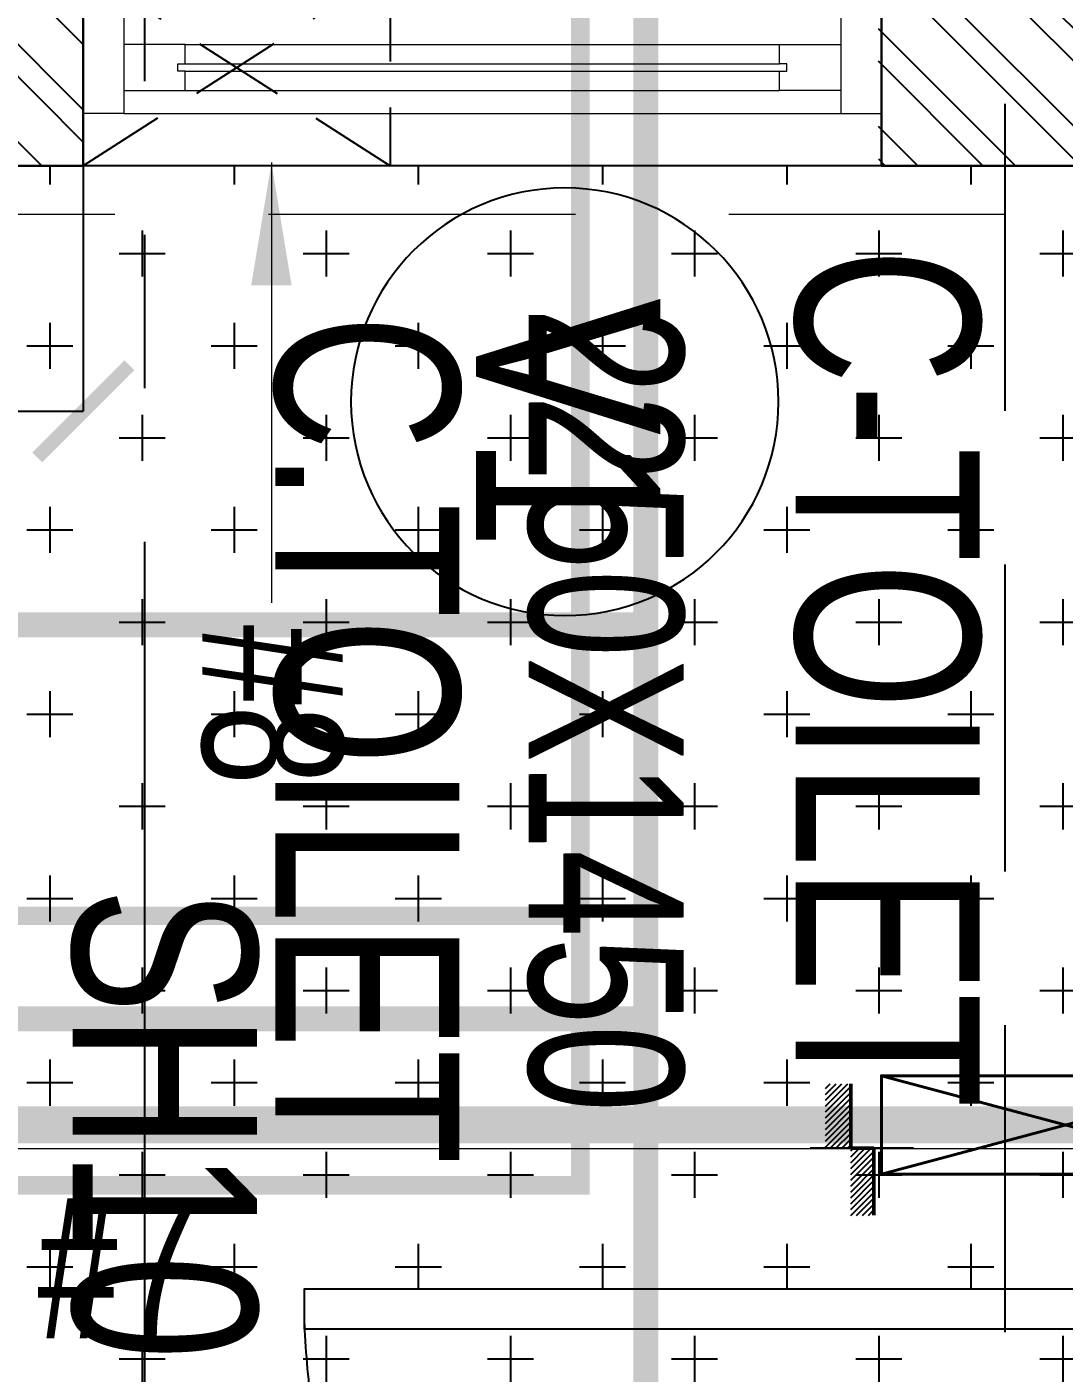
# Model space of a CAD drawing. Header units: millimetres. Extents: x -414464 to 1686, y -90036 to 108605.
# Drawn here: x -100487 to -99643, y -61198 to -60102 of the extents above; entities that cross this region are included whole.
import ezdxf
from ezdxf.enums import TextEntityAlignment as Align
from ezdxf.lldxf.tags import DXFTag

# ---------------------------------------------------------------- set-up
doc = ezdxf.new("R2010")
doc.units = ezdxf.units.MM
doc.header["$LTSCALE"] = 1000
doc.header["$MEASUREMENT"] = 0
for name, pattern in [('$1$AUDIT_D_120904163729-0', [0]), ('$36$HIDDEN', [0.375, 0.25, -0.125]), ('2BHK-A - BACK$1$( Hidden )', [0.375, 0.25, -0.125]), ('2BHK-A - BACK$1$AUDIT_D_120904163729-0', [0]), ('2BHK-A - BACK$1$HIDDEN', [0.375, 0.25, -0.125]), ('AUDIT_D_120904163729-0', [0]), ('T8(T9 IS SIMILAR) - DIMENSION & TEXTING$1$( Hidden )', [0.375, 0.25, -0.125]), ('T8(T9 IS SIMILAR) - DIMENSION & TEXTING$1$1', [0]), ('T8(T9 IS SIMILAR) - DIMENSION & TEXTING$1$AUDIT_D_120904163729-0', [0]), ('T8(T9 IS SIMILAR) - DIMENSION & TEXTING$1$HIDDEN', [0.375, 0.25, -0.125]), ('T8(T9 IS SIMILAR)$1$$0$HIDDEN', [0.375, 0.25, -0.125]), ('T8(T9 IS SIMILAR)$1$HIDDEN', [0.375, 0.25, -0.125]), ('T8_REFUGE COLUMNS$1$CENTER2', [1.125, 0.75, -0.125, 0.125, -0.125])]:
    doc.linetypes.add(name, pattern=pattern)
doc.layers.get('0').update_dxf_attribs({"linetype": 'AUDIT_D_120904163729-0'})
for name, color, linetype in [('$0$A-HATCH -160', 251, '$1$AUDIT_D_120904163729-0'), ('$21$A-DIMENSIONS', 2, '$36$HIDDEN'), ('2BHK-A - BACK$1$A-HATCH -160', 251, '2BHK-A - BACK$1$AUDIT_D_120904163729-0'), ('2BHK-A - BACK$1$a-tile drop', 3, 'Continuous'), ('2BHK-A - BACK$1$A-TOI SUNK 50MM', 8, 'Continuous'), ('2BHK-A - BACK$1$APT PLANS-typ$0$TILEDROP', 3, 'Continuous'), ('a-rcc', 3, 'Continuous'), ('T8(T9 IS SIMILAR) - DIMENSION & TEXTING$1$A-DIMENSIONS', 2, 'T8(T9 IS SIMILAR) - DIMENSION & TEXTING$1$HIDDEN'), ('T8(T9 IS SIMILAR) - DIMENSION & TEXTING$1$A-FIRE FIGHTING', 7, 'T8(T9 IS SIMILAR) - DIMENSION & TEXTING$1$AUDIT_D_120904163729-0'), ('T8(T9 IS SIMILAR) - DIMENSION & TEXTING$1$A-PLUMBING', 7, 'T8(T9 IS SIMILAR) - DIMENSION & TEXTING$1$AUDIT_D_120904163729-0'), ('T8(T9 IS SIMILAR) - DIMENSION & TEXTING$1$a-window-no', 125, 'Continuous'), ('T8(T9 IS SIMILAR) - DIMENSION & TEXTING$1$U-TI-WS', 5, 'Continuous'), ('T8(T9 IS SIMILAR)$1$$6$a-beam 2', 50, 'Continuous'), ('T8(T9 IS SIMILAR)$1$S-BEAM', 20, 'T8(T9 IS SIMILAR)$1$$0$HIDDEN'), ('T8_REFUGE COLUMNS$1$A-CENTERLINE', 193, 'T8_REFUGE COLUMNS$1$CENTER2'), ('T8_TYPICAL COLUMNS$1$A-RCC COLS', 3, 'Continuous')]:
    doc.layers.add(name, color=color, linetype=linetype)
for name, color, linetype, lineweight in [('2BHK-A - BACK$1$a-Text', 4, 'Continuous', 0), ('2BHK-A - BACK$1$a-TEXT -R SIZE', 4, 'Continuous', 0), ('2BHK-A - BACK$1$a-TOI-fixtures', 251, 'Continuous', 0), ('2BHK-A - BACK$1$A-WALL- 160', 6, 'Continuous', 30), ('2BHK-A - BACK$1$Ventilator', 5, 'Continuous', 0), ('T8(T9 IS SIMILAR) - DIMENSION & TEXTING$1$a-Text', 4, 'Continuous', 0), ('T8(T9 IS SIMILAR) - DIMENSION & TEXTING$1$a-TEXT -R SIZE', 4, 'Continuous', 0), ('T8(T9 IS SIMILAR) - DIMENSION & TEXTING$1$R0-18-10-2014-T1-1st Podium Floor Plan$0$Text', 2, 'Continuous', 0), ('T8(T9 IS SIMILAR) - DIMENSION & TEXTING$1$T8 - TYPICAL FLOOR CORE$0$a-Text', 4, 'Continuous', 0), ('T8(T9 IS SIMILAR) - DIMENSION & TEXTING$1$U-IPD-WS-FIRE', 1, 'Continuous', 40), ('T8(T9 IS SIMILAR) - DIMENSION & TEXTING$1$U-TI-WS-HOT', 1, 'T8(T9 IS SIMILAR) - DIMENSION & TEXTING$1$DASHDOT', 30), ('T8(T9 IS SIMILAR)$1$D&W', 8, 'Continuous', 25), ('T8(T9 IS SIMILAR)$1$SCPL BEAM', 191, 'T8(T9 IS SIMILAR)$1$$0$HIDDEN', 13)]:
    doc.layers.add(name, color=color, linetype=linetype, lineweight=lineweight)
doc.layers.add('T8(T9 IS SIMILAR) - DIMENSION & TEXTING$1$U-IPD-SP-SLEV-80', color=7, linetype='T8(T9 IS SIMILAR) - DIMENSION & TEXTING$1$1', lineweight=40, true_color=0x10d54b)
doc.styles.add('2BHK-A - BACK$1$ARIAL ARROW', font='swisscl.ttf')
doc.styles.add('T8(T9 IS SIMILAR) - DIMENSION & TEXTING$1$ARIAL ARROW', font='swisscl.ttf')
doc.styles.add('T8(T9 IS SIMILAR) - DIMENSION & TEXTING$1$LODHA STANDERD', font='sanss___.ttf')
doc.styles.add('T8(T9 IS SIMILAR) - DIMENSION & TEXTING$1$Romans 1', font='romans.shx', dxfattribs={"height": 100})
doc.styles.add('T8(T9 IS SIMILAR) - DIMENSION & TEXTING$1$T8 - TYPICAL FLOOR CORE$0$ARIAL ARROW', font='swisscl.ttf')
doc.styles.add('T8(T9 IS SIMILAR) - DIMENSION & TEXTING$1$Tahoma', font='tahoma.ttf')
tags = doc.linetypes.add('T8(T9 IS SIMILAR) - DIMENSION & TEXTING$1$DASHDOT', pattern=[1, 0.5, -0.25, 0, -0.25]).pattern_tags.tags
tags[10:11] = [DXFTag(74, 4), DXFTag(75, 0), DXFTag(340, '0'), DXFTag(46, 1.0), DXFTag(50, 0.0), DXFTag(44, 0.0), DXFTag(45, 0.0)]
tags[8:9] = [DXFTag(74, 4), DXFTag(75, 0), DXFTag(340, '0'), DXFTag(46, 1.0), DXFTag(50, 0.0), DXFTag(44, 0.0), DXFTag(45, 0.0)]
tags[6:7] = [DXFTag(74, 4), DXFTag(75, 0), DXFTag(340, '0'), DXFTag(46, 1.0), DXFTag(50, 0.0), DXFTag(44, 0.0), DXFTag(45, 0.0)]
tags[4:5] = [DXFTag(74, 4), DXFTag(75, 0), DXFTag(340, '0'), DXFTag(46, 1.0), DXFTag(50, 0.0), DXFTag(44, 0.0), DXFTag(45, 0.0)]
doc.dimstyles.new('T8(T9 IS SIMILAR) - DIMENSION & TEXTING$1$ALPINE S', dxfattribs={"dimscale": 0, "dimtxt": 100, "dimasz": 75, "dimexe": 0, "dimexo": 0, "dimgap": 75, "dimtad": 1, "dimdec": 0, "dimzin": 0, "dimdsep": 46, "dimtxsty": 'T8(T9 IS SIMILAR) - DIMENSION & TEXTING$1$Romans 1', "dimblk": 'T8(T9 IS SIMILAR) - DIMENSION & TEXTING$1$_ArchTick', "dimcen": 0.09, "dimclrd": 256, "dimclre": 256, "dimclrt": 7, "dimadec": 0, "dimazin": 0, "dimtfac": 1, "dimtdec": 0, "dimtofl": 0, "dimtmove": 1, "dimatfit": 0, "dimldrblk": 'T8(T9 IS SIMILAR) - DIMENSION & TEXTING$1$_Open90', "dimfxl": 1, "dimtolj": 1, "dimtzin": 0, "dimarcsym": 0})
doc.dimstyles.new('T8(T9 IS SIMILAR) - DIMENSION & TEXTING$1$SAMATA STD', dxfattribs={"dimtxt": 100, "dimasz": 50, "dimexe": 50, "dimexo": 50, "dimgap": 10, "dimtad": 0, "dimdec": 0, "dimrnd": 5, "dimzin": 0, "dimdsep": 46, "dimtxsty": 'T8(T9 IS SIMILAR) - DIMENSION & TEXTING$1$Tahoma', "dimblk": 'T8(T9 IS SIMILAR) - DIMENSION & TEXTING$1$_Origin2', "dimcen": -50, "dimdle": 50, "dimclrd": 7, "dimclre": 7, "dimclrt": 7, "dimadec": 0, "dimazin": 0, "dimtfac": 1, "dimtdec": 0, "dimtmove": 1, "dimatfit": 3, "dimfxl": 150, "dimtfill": 1, "dimtolj": 1, "dimtzin": 0, "dimlwd": -1, "dimlwe": -1, "dimarcsym": 0})

# ---------------------------------------------------------------- blocks, each defined once
blk = doc.blocks.new('T8_REFUGE COLUMNS')
at = {"layer": 'T8_REFUGE COLUMNS$1$A-CENTERLINE'}
blk.add_line((1217248.2, -5707199.9), (1182156.9, -5707199.9), dxfattribs=at)
blk = doc.blocks.new('T8_TYPICAL COLUMNS')
at = {"layer": 'T8_TYPICAL COLUMNS$1$A-RCC COLS', "linetype": 'ByBlock'}
blk.add_blockref('T8_REFUGE COLUMNS', (0, 0), dxfattribs=at)
blk = doc.blocks.new('2BHK-A - BACK$1$V1')
at = {"layer": '2BHK-A - BACK$1$Ventilator'}
for p, q in [((1139453.9, -5700057.1), (1140103.9, -5700057.1)), ((1139453.9, -5700217.1), (1140103.9, -5700217.1))]:
    blk.add_line(p, q, dxfattribs=at)
at = {"layer": '2BHK-A - BACK$1$Ventilator', "color": 8}
for p, q in [((1139486.9, -5700094.6), (1140070.9, -5700094.6)), ((1139536.9, -5700118.3), (1140020.9, -5700118.3)), ((1139536.9, -5700155.8), (1140020.9, -5700155.8)), ((1139486.9, -5700174.6), (1140070.9, -5700174.6))]:
    blk.add_line(p, q, dxfattribs=at)
at = {"layer": '2BHK-A - BACK$1$Ventilator', "color": 5}
for p, q in [((1139536.9, -5700134.1), (1140020.9, -5700134.1)), ((1139536.9, -5700140.1), (1140020.9, -5700140.1))]:
    blk.add_line(p, q, dxfattribs=at)
at = {"layer": '2BHK-A - BACK$1$Ventilator', "color": 4}
for points in [[(1139453.9, -5700094.6), (1139486.9, -5700094.6), (1139486.9, -5700174.6), (1139453.9, -5700174.6)], [(1140103.9, -5700094.6), (1140070.9, -5700094.6), (1140070.9, -5700174.6), (1140103.9, -5700174.6)], [(1139536.9, -5700134.1), (1139536.9, -5700118.3), (1139486.9, -5700118.3), (1139486.9, -5700155.8), (1139536.9, -5700155.8), (1139536.9, -5700140.1), (1139530.9, -5700140.1), (1139530.9, -5700134.1)], [(1140020.9, -5700134.1), (1140020.9, -5700118.3), (1140070.9, -5700118.3), (1140070.9, -5700155.8), (1140020.9, -5700155.8), (1140020.9, -5700140.1), (1140026.9, -5700140.1), (1140026.9, -5700134.1)]]:
    blk.add_lwpolyline(points, close=True, dxfattribs=at)
blk = doc.blocks.new('2BHK-A - BACK$1$TILE DROP -x')
at = {"layer": '2BHK-A - BACK$1$APT PLANS-typ$0$TILEDROP'}
h = blk.add_hatch(dxfattribs=at)
h.set_pattern_fill('ACET-2D-ANSI31', color=8, scale=27, angle=90, style=0)
h.set_pattern_definition([(135, (583590.9237, -2384968.1492), (-2.3864853865, -2.3864853865), [])])
h.paths.add_polyline_path([(-58303, -19205.9), (-58303, -19151.2), (-58284.2, -19151.2), (-58284.2, -19205.9)])
edge = h.paths.add_edge_path()
edge.add_line((-58303, -19258.5), (-58323.9, -19258.5))
edge.add_line((-58303, -19205.9), (-58303, -19258.5))
edge.add_line((-58323.7, -19205.9), (-58303, -19205.9))
edge.add_line((-58323.7, -19258.5), (-58323.7, -19205.9))
at = {"layer": '2BHK-A - BACK$1$APT PLANS-typ$0$TILEDROP', "color": 1}
blk.add_line((-58252, -19205.9), (-58336, -19205.9), dxfattribs=at)
at = {"layer": '2BHK-A - BACK$1$APT PLANS-typ$0$TILEDROP', "color": 20, "const_width": 3}
for points in [[(-58284.2, -19205.9), (-58284.2, -19151.2)], [(-58303, -19258.5), (-58303, -19205.9)], [(-58303, -19205.9), (-58284.2, -19205.9)]]:
    blk.add_lwpolyline(points, dxfattribs=at)
blk = doc.blocks.new('2BHK-A - BACK')
at = {"layer": '2BHK-A - BACK$1$A-HATCH -160', "linetype": 'ByBlock'}
h = blk.add_hatch(dxfattribs=at)
h.set_pattern_fill('ANSI32', color=256, scale=150)
h.set_pattern_definition([(45, (-0.03, -2.55), (-39.77475644, 39.77475644), []), (45, (26.484, -2.55), (-39.77475644, 39.77475644), [])])
h.paths.add_polyline_path([(1200282, -5708099.9), (1200042, -5708099.6), (1200042, -5707939.6), (1200282, -5707939.6)])
h.paths.add_polyline_path([(1199092.1, -5706602.4), (1199092.1, -5706302.4), (1200442, -5706302.4), (1200442, -5706602.4), (1200282, -5706602.4), (1200282, -5706462.4), (1199252.1, -5706462.4), (1199252.1, -5706602.4)])
h = blk.add_hatch(dxfattribs=at)
h.set_pattern_fill('ANSI32', color=256, scale=150)
h.paths.add_polyline_path([(1200282.1, -5707249.9), (1200442.1, -5707249.9), (1200442.1, -5707849.9), (1200282.1, -5707849.9)])
at = {"layer": '2BHK-A - BACK$1$A-TOI SUNK 50MM'}
h = blk.add_hatch(dxfattribs=at)
h.set_pattern_fill('CROSS', color=256, scale=300, style=0)
h.set_pattern_definition([(9e-15, (54492.616, 14881.46), (75, 75), [37.5, -112.5]), (90, (54511.366, 14862.71), (-75, 75), [37.5, -112.5])])
h.paths.add_polyline_path([(1196642.1, -5706399.9), (1199092.2, -5706399.9), (1199092.2, -5707849.9), (1196642.1, -5707849.9)])
h.paths.add_polyline_path([(1202691.8, -5706399.9), (1200442.1, -5706399.9), (1200442.1, -5707850.3), (1202692.3, -5707850.3)])
at = {"linetype": '2BHK-A - BACK$1$HIDDEN', "ltscale": 0.3}
for p, q in [((1200282.1, -5706999.9, 0.6), (1200442.1, -5707249.9)), ((1200282.1, -5707250), (1200442.1, -5706999.9, 0.6))]:
    blk.add_line(p, q, dxfattribs=at)
at = {"elevation": 0.6}
blk.add_lwpolyline([(1201356.8, -5706349.9), (1201356.8, -5707069.9), (1201389, -5707069.9), (1201389, -5706349.9)], close=True, dxfattribs=at)
at = {"linetype": '2BHK-A - BACK$1$HIDDEN', "ltscale": 0.3}
blk.add_lwpolyline([(1200442.1, -5706999.9), (1200442.1, -5707249.9), (1200282.1, -5707249.9), (1200282.1, -5706999.9)], close=True, dxfattribs=at)
at = {"color": 0, "linetype": '2BHK-A - BACK$1$( Hidden )', "ltscale": 0.25}
blk.add_arc((1201355.7, -5706349.4, 0.6), 721.1, 272.373, 359.9653, dxfattribs=at)
at = {"layer": '2BHK-A - BACK$1$A-TOI SUNK 50MM'}
blk.add_lwpolyline([(1202691.8, -5706399.9), (1200442.1, -5706399.9), (1200442.1, -5707850.3), (1202692.3, -5707850.3)], close=True, dxfattribs=at)
at = {"layer": '2BHK-A - BACK$1$a-TOI-fixtures', "color": 1}
blk.add_line((1201242.1, -5707799.6), (1201242.1, -5706399.9), dxfattribs=at)
at = {"layer": '2BHK-A - BACK$1$A-WALL- 160', "linetype": 'ByBlock'}
for p, q in [((1200442.1, -5706299.9), (1200442.1, -5706599.9)), ((1200282.1, -5706599.9), (1200442.1, -5706599.9)), ((1200282.1, -5707249.9), (1200442.1, -5707249.9)), ((1200442.1, -5707249.9), (1200442.1, -5707849.9))]:
    blk.add_line(p, q, dxfattribs=at)
at = {"layer": '2BHK-A - BACK$1$a-tile drop', "xscale": -0.9999999999999998, "rotation": 270.0003204097974}
blk.add_blockref('2BHK-A - BACK$1$TILE DROP -x', (1220447.6, -5648321.8), dxfattribs=at)
at = {"layer": '2BHK-A - BACK$1$A-WALL- 160', "linetype": 'ByBlock', "rotation": 90}
blk.add_blockref('2BHK-A - BACK$1$V1', (-4499775, -6846703.8), dxfattribs=at)
at = {"layer": '2BHK-A - BACK$1$a-Text', "style": '2BHK-A - BACK$1$ARIAL ARROW'}
blk.add_text('C.TOILET', height=150, dxfattribs=at).set_placement((1200563, -5707093.6))
at = {"layer": '2BHK-A - BACK$1$a-TEXT -R SIZE', "color": 2, "style": '2BHK-A - BACK$1$ARIAL ARROW'}
blk.add_text('2250X1450', height=125, dxfattribs=at).set_placement((1200557.1, -5706886.1))
blk = doc.blocks.new('T8(T9 IS SIMILAR) - DIMENSION & TEXTING$1$WINDOW TAG')
at = {"layer": 'T8(T9 IS SIMILAR) - DIMENSION & TEXTING$1$a-window-no'}
blk.add_circle((0, 0), 174.1, dxfattribs=at)
at = {"layer": 'T8(T9 IS SIMILAR) - DIMENSION & TEXTING$1$a-window-no', "style": 'T8(T9 IS SIMILAR) - DIMENSION & TEXTING$1$LODHA STANDERD'}
blk.add_attdef('WINDOW', text='', height=150, dxfattribs=at).set_placement((11.3, 2.8), align=Align.MIDDLE_CENTER)
blk = doc.blocks.new('T8(T9 IS SIMILAR) - DIMENSION & TEXTING$1$A$C7A147FD6')
at = {"layer": 'T8(T9 IS SIMILAR) - DIMENSION & TEXTING$1$U-IPD-SP-SLEV-80', "elevation": -1.3}
blk.add_lwpolyline([(-6189.3, 9074.1), (-6189.3, 8774.1), (-6269.3, 8774.1), (-6269.3, 9074.1), (-6189.3, 9074.1), (-6269.3, 8774.1), (-6189.3, 8774.1), (-6269.3, 9074.1)], dxfattribs=at)
at = {"layer": 'T8(T9 IS SIMILAR) - DIMENSION & TEXTING$1$U-IPD-WS-FIRE', "color": 220, "linetype": 'T8(T9 IS SIMILAR) - DIMENSION & TEXTING$1$( Hidden )', "ltscale": 2, "true_color": 0xf529da, "const_width": 30, "elevation": -1.3}
blk.add_lwpolyline([(-7776.2, 12094.8), (-8038.3, 12094.8), (-8038.3, 10255), (-6390.9, 10255), (-6229.3, 10255), (-6229.3, 8762.3), (-6229.3, 7119.2), (-2302, 7119.2), (-2302, 1112.5)], dxfattribs=at)
blk = doc.blocks.new('T8(T9 IS SIMILAR) - DIMENSION & TEXTING$1$A$C77D62699')
at = {"layer": 'T8(T9 IS SIMILAR) - DIMENSION & TEXTING$1$U-TI-WS', "lineweight": 40, "ltscale": 0.01, "const_width": 20.5, "elevation": 0.7}
for points in [[(-7226.9, 6169), (-7335.2, 6169), (-7335.2, 7082.2), (-6315.7, 7082.2), (-6315.7, 6022.8)], [(-6636.4, 6022.8), (-6636.4, 7082.2)], [(-6315.7, 7082.2), (-5202.2, 7082.2), (-5202.2, 6602.1), (-4754.9, 6601.8)]]:
    blk.add_lwpolyline(points, dxfattribs=at)
at = {"layer": 'T8(T9 IS SIMILAR) - DIMENSION & TEXTING$1$U-TI-WS-HOT', "ltscale": 0.1, "const_width": 15, "elevation": 0.7}
for points in [[(-7226.9, 5918.6), (-7373.9, 5918.6), (-7373.9, 7028.9), (-6180.1, 7028.9), (-6180.1, 6022.6)], [(-6399.6, 6022.8), (-6399.6, 7028.9)]]:
    blk.add_lwpolyline(points, dxfattribs=at)
blk = doc.blocks.new('T8(T9 IS SIMILAR) - DIMENSION & TEXTING$1$_ArchTick')
at = {"color": 0, "linetype": 'ByBlock', "const_width": 0.15}
blk.add_lwpolyline([(-0.5, -0.5), (0.5, 0.5)], dxfattribs=at)
blk = doc.blocks.new('*D1343')
at = {"layer": 'T8(T9 IS SIMILAR) - DIMENSION & TEXTING$1$A-DIMENSIONS', "linetype": 'T8(T9 IS SIMILAR) - DIMENSION & TEXTING$1$HIDDEN', "lineweight": -2, "transparency": 16777216}
for p, q in [((1200442.1, -5707249.9), (1200642, -5707249.9)), ((1200442.1, -5707849.9), (1200642, -5707849.9))]:
    blk.add_line(p, q, dxfattribs=at)
at = {"layer": 'T8(T9 IS SIMILAR) - DIMENSION & TEXTING$1$A-DIMENSIONS', "lineweight": -2, "transparency": 16777216}
blk.add_line((1200642, -5707849.9), (1200642, -5707249.9), dxfattribs=at)
at = {"layer": 'T8(T9 IS SIMILAR) - DIMENSION & TEXTING$1$A-DIMENSIONS', "linetype": 'ByBlock', "lineweight": -2, "transparency": 16777216, "xscale": 75, "yscale": 75, "zscale": 75}
for p, rotation in [((1200642, -5707249.9), 90), ((1200642, -5707849.9), 270)]:
    blk.add_blockref('T8(T9 IS SIMILAR) - DIMENSION & TEXTING$1$_ArchTick', p, dxfattribs=dict(at, rotation=rotation))
at = {"layer": 'T8(T9 IS SIMILAR) - DIMENSION & TEXTING$1$A-DIMENSIONS', "color": 7, "linetype": 'ByBlock', "transparency": 16777216, "insert": (1200517, -5707549.9), "char_height": 100, "attachment_point": 5, "rotation": 90, "style": 'T8(T9 IS SIMILAR) - DIMENSION & TEXTING$1$Romans 1'}
blk.add_mtext('\\A1;600', dxfattribs=at)
blk = doc.blocks.new('T8(T9 IS SIMILAR) - DIMENSION & TEXTING$1$_Open90')
at = {"color": 0, "linetype": 'ByBlock', "lineweight": -2}
for p, q in [((-0.5, 0.5), (0, 0)), ((0, 0), (-1, 0)), ((0, 0), (-0.5, -0.5))]:
    blk.add_line(p, q, dxfattribs=at)
blk = doc.blocks.new('T8(T9 IS SIMILAR) - DIMENSION & TEXTING$1$_Origin2')
at = {"color": 0, "linetype": 'ByBlock', "lineweight": -2}
blk.add_line((-0.5, 0), (-1, 0), dxfattribs=at)
for radius in [0.5, 0.25]:
    blk.add_circle((0, 0), radius, dxfattribs=at)
blk = doc.blocks.new('T8(T9 IS SIMILAR) - DIMENSION & TEXTING')
at = {"layer": 'T8(T9 IS SIMILAR) - DIMENSION & TEXTING$1$T8 - TYPICAL FLOOR CORE$0$a-Text', "linetype": 'ByBlock', "insert": (1201414.4, -5707260.6, 0), "char_height": 150, "width": 3499.366, "attachment_point": 9, "style": 'T8(T9 IS SIMILAR) - DIMENSION & TEXTING$1$T8 - TYPICAL FLOOR CORE$0$ARIAL ARROW'}
blk.add_mtext('SH10', dxfattribs=at)
at = {"layer": 'T8(T9 IS SIMILAR) - DIMENSION & TEXTING$1$A-PLUMBING', "linetype": 'ByBlock'}
blk.add_blockref('T8(T9 IS SIMILAR) - DIMENSION & TEXTING$1$A$C77D62699', (1207452.3, -5713874), dxfattribs=at)
at = {"layer": 'T8(T9 IS SIMILAR) - DIMENSION & TEXTING$1$A-FIRE FIGHTING', "linetype": 'ByBlock'}
blk.add_blockref('T8(T9 IS SIMILAR) - DIMENSION & TEXTING$1$A$C7A147FD6', (1207452.3, -5715374), dxfattribs=at)
at = {"layer": 'T8(T9 IS SIMILAR) - DIMENSION & TEXTING$1$a-window-no'}
ref = blk.add_blockref('T8(T9 IS SIMILAR) - DIMENSION & TEXTING$1$WINDOW TAG', (1200634.2, -5706857.8, 0), dxfattribs=dict(at, xscale=-1))
ref.add_attrib('WINDOW', 'V1', dxfattribs={"height": 150, "style": 'T8(T9 IS SIMILAR) - DIMENSION & TEXTING$1$LODHA STANDERD', "width": 0.8}).set_placement((1200652.2, -5706855, 0), align=Align.MIDDLE_CENTER)
at = {"layer": 'T8(T9 IS SIMILAR) - DIMENSION & TEXTING$1$a-Text', "style": 'T8(T9 IS SIMILAR) - DIMENSION & TEXTING$1$ARIAL ARROW'}
blk.add_text('C-TOILET', height=150, dxfattribs=at).set_placement((1200508.9, -5706669.8))
at = {"layer": 'T8(T9 IS SIMILAR) - DIMENSION & TEXTING$1$a-TEXT -R SIZE', "color": 2, "style": 'T8(T9 IS SIMILAR) - DIMENSION & TEXTING$1$ARIAL ARROW'}
blk.add_text('2250X1450', height=125, dxfattribs=at).set_placement((1200557.3, -5706887.2))
at = {"layer": 'T8(T9 IS SIMILAR) - DIMENSION & TEXTING$1$R0-18-10-2014-T1-1st Podium Floor Plan$0$Text', "linetype": 'ByBlock', "style": 'T8(T9 IS SIMILAR) - DIMENSION & TEXTING$1$ARIAL ARROW'}
blk.add_text('#8', height=114.75, dxfattribs=at).set_placement((1200815.7, -5707152.9, 0))
blk.add_text('#7', height=114.75, rotation=90, dxfattribs=at).set_placement((1201396.9, -5707287.2, 0))
at = {"layer": 'T8(T9 IS SIMILAR) - DIMENSION & TEXTING$1$A-DIMENSIONS', "linetype": 'ByBlock'}
dim = blk.add_linear_dim(base=(1200642, -5707249.9, 0.6), p1=(1200442.1, -5707849.9), p2=(1200442.1, -5707249.9), angle=90, dimstyle='T8(T9 IS SIMILAR) - DIMENSION & TEXTING$1$ALPINE S', override={"dimscale": 1, "dimfxl": 5, "dimarcsym": 1}, dxfattribs=at)
dim.commit()
dim.dimension.update_dxf_attribs({"geometry": '*D1343', "text_midpoint": (1200517, -5707549.9, 0.6)})
at = {"layer": 'T8(T9 IS SIMILAR) - DIMENSION & TEXTING$1$R0-18-10-2014-T1-1st Podium Floor Plan$0$Text'}
blk.add_leader([(1200439.5, -5707096.7), (1200689.2, -5707096.7), (1200797.8, -5707096.7)], dimstyle='T8(T9 IS SIMILAR) - DIMENSION & TEXTING$1$SAMATA STD', override={"dimscale": 1, "dimasz": 100, "dimclrd": 2, "dimfxlon": 1, "dimarcsym": 1}, dxfattribs=at)
blk = doc.blocks.new('T8(T9 IS SIMILAR)')
at = {"layer": 'T8(T9 IS SIMILAR)$1$D&W', "linetype": 'ByBlock'}
for name in ['T8_TYPICAL COLUMNS', '2BHK-A - BACK']:
    blk.add_blockref(name, (0, 0), dxfattribs=at)
at = {"layer": 'T8(T9 IS SIMILAR)$1$$6$a-beam 2', "linetype": 'ByBlock'}
blk.add_blockref('T8(T9 IS SIMILAR) - DIMENSION & TEXTING', (0, 0), dxfattribs=at)
at = {"layer": 'T8(T9 IS SIMILAR)$1$S-BEAM'}
blk.add_line((1196641.7, -5706499.4), (1202691.2, -5706499.4), dxfattribs=at)
at = {"layer": 'T8(T9 IS SIMILAR)$1$SCPL BEAM', "linetype": 'T8(T9 IS SIMILAR)$1$HIDDEN'}
blk.add_line((1200481.6, -5707849.2), (1200481.6, -5706499.4), dxfattribs=at)
blk = doc.blocks.new('A$C48506478')
at = {"layer": '$21$A-DIMENSIONS', "linetype": 'ByBlock'}
blk.add_blockref('T8(T9 IS SIMILAR)', (-1195542.6, 5727884.6), dxfattribs=at)
at = {"layer": '$0$A-HATCH -160', "linetype": 'ByBlock'}
blk.add_blockref('T8(T9 IS SIMILAR) - DIMENSION & TEXTING', (-1195542.6, 5727884.6), dxfattribs=at)

msp = doc.modelspace()

# ---------------------------------------------------------------- block references
at = {"layer": 'a-rcc', "linetype": 'ByBlock', "rotation": 270}
msp.add_blockref('A$C48506478', (-121076, -55315.3, 0), dxfattribs=at)

doc.saveas('drawing.dxf')
